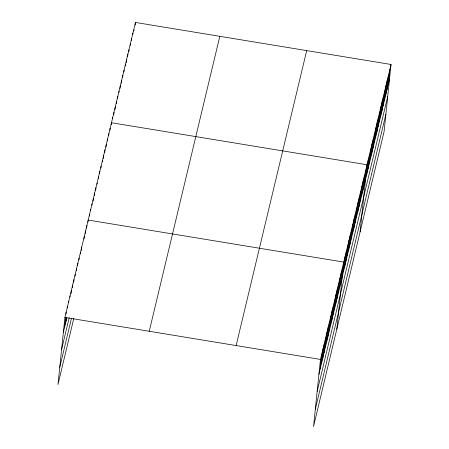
<?xml version="1.0" encoding="UTF-8"?>
<svg xmlns="http://www.w3.org/2000/svg" width="449" height="449" viewBox="0 0 449 449"><rect width="100%" height="100%" fill="white"/><g stroke="black" fill="none" stroke-linecap="round" stroke-linejoin="round"><path stroke-width="0.67" d="M391.028 64.471L320.463 359.43L313.525 426.55L384.091 131.585L391.028 64.471L135.475 22.45L64.909 317.415L57.972 384.529L73.821 318.285M64.673 326.788L65.649 317.381M65.992 314.019L66.205 312.004M65.969 321.383L66.385 317.348M67.356 307.941L67.496 306.6M68.652 302.536L68.792 301.189M69.943 297.126L70.083 295.784M71.032 293.736L71.38 290.374M72.396 287.657L72.671 284.969M73.687 282.247L73.967 279.559M75.05 276.169L75.258 274.154M76.341 270.758L76.555 268.743M77.638 265.353L77.845 263.339M78.929 259.943L79.142 257.928M80.292 253.865L80.433 252.523M81.381 250.475L81.729 247.113M84.036 238.986L84.317 236.297M85.332 233.581L85.607 230.893M86.623 228.171L86.904 225.482M87.987 222.092L88.195 220.077L343.749 262.093L336.812 329.212M89.351 216.014L89.491 214.667M90.642 210.603L90.782 209.262M91.938 205.199L92.079 203.852M93.095 201.135L93.37 198.447M94.385 195.725L94.666 193.036M95.682 190.32L95.957 187.631M97.04 184.236L97.18 182.895M98.337 178.831L98.544 176.816M99.627 173.421L99.841 171.406M100.924 168.016L101.132 166.001M102.288 161.937L102.423 160.59M103.371 158.542L103.719 155.186M104.735 152.464L105.01 149.775M106.026 147.059L106.306 144.37M107.39 140.975L107.597 138.96M108.686 135.57L108.894 133.555M109.977 130.159L110.185 128.145M111.273 124.755L111.481 122.74L367.035 164.755L360.098 231.875M112.604 118.805L112.744 117.458M113.726 114.871L114.007 112.183M114.989 109.59L115.27 106.901M116.325 103.64L116.532 101.626M117.587 98.365L117.795 96.344M118.918 92.41L119.058 91.068M120.04 88.475L120.321 85.787M121.303 83.2L121.584 80.511M122.639 77.25L122.846 75.236M123.902 71.969L124.109 69.954M125.232 66.02L125.372 64.678M126.287 62.759L126.635 59.397M127.617 56.81L127.898 54.121M128.88 51.528L129.088 49.513M130.216 45.579L130.423 43.564M131.478 40.303L131.686 38.283M132.809 34.349L132.949 33.007M133.864 31.088L134.004 29.746M135.194 25.138L135.475 22.45M320.227 368.809L321.759 354.025M321.523 363.404L323.05 348.615M322.814 357.993L324.346 343.21M324.111 352.588L325.637 337.8M325.402 347.178L326.934 332.395M326.698 341.773L328.225 326.984M327.989 336.363L329.521 321.579M329.285 330.958L330.812 316.169M330.576 325.547L332.108 310.764M331.873 320.143L333.399 305.354M333.164 314.732L334.696 299.949M334.46 309.327L335.987 294.538M335.751 303.917L337.283 289.134M337.047 298.512L338.574 283.723M338.338 293.102L339.871 278.318M339.635 287.697L341.161 272.908M340.926 282.286L342.458 267.503M343.513 271.471L345.045 256.688M344.81 266.066L346.336 251.277M346.1 260.656L347.633 245.872M347.397 255.251L348.924 240.462M348.688 249.84L350.22 235.057M349.984 244.436L351.511 229.647M351.275 239.025L352.807 224.242M352.572 233.62L354.098 218.831M353.863 228.21L355.395 213.427M355.159 222.805L356.686 208.016M356.45 217.395L357.982 202.611M357.746 211.99L359.273 197.201M359.037 206.579L360.569 191.796M360.334 201.174L361.86 186.386M361.625 195.764L363.157 180.981M362.921 190.359L364.448 175.57M364.212 184.949L365.744 170.165M366.771 174.263L368.298 159.479M368.034 168.987L369.561 154.198M369.297 163.705L370.823 148.922M370.56 158.43L372.086 143.646M371.823 153.148L373.349 138.365M373.085 147.873L374.612 133.089M374.348 142.597L375.875 127.808M375.611 137.315L377.138 122.532M376.874 132.04L378.4 117.251M378.137 126.758L379.663 111.975M379.399 121.483L380.926 106.694M380.662 116.201L382.189 101.418M381.925 110.925L383.452 96.137M383.188 105.644L384.714 90.861M384.451 100.368L385.977 85.585M385.713 95.087L387.24 80.304M386.971 89.811L388.503 75.028M388.233 84.535L389.766 69.747M63.382 332.198L66.778 318.004M61.597 349.468L69.197 317.696M59.756 367.26L71.402 318.594M149.242 331.278L219.808 36.318M236.129 345.567L306.695 50.602M318.936 374.219L389.496 79.254M317.151 391.489L387.712 96.524M315.31 409.28L385.876 114.315M64.909 317.415L320.463 359.43"/></g></svg>
